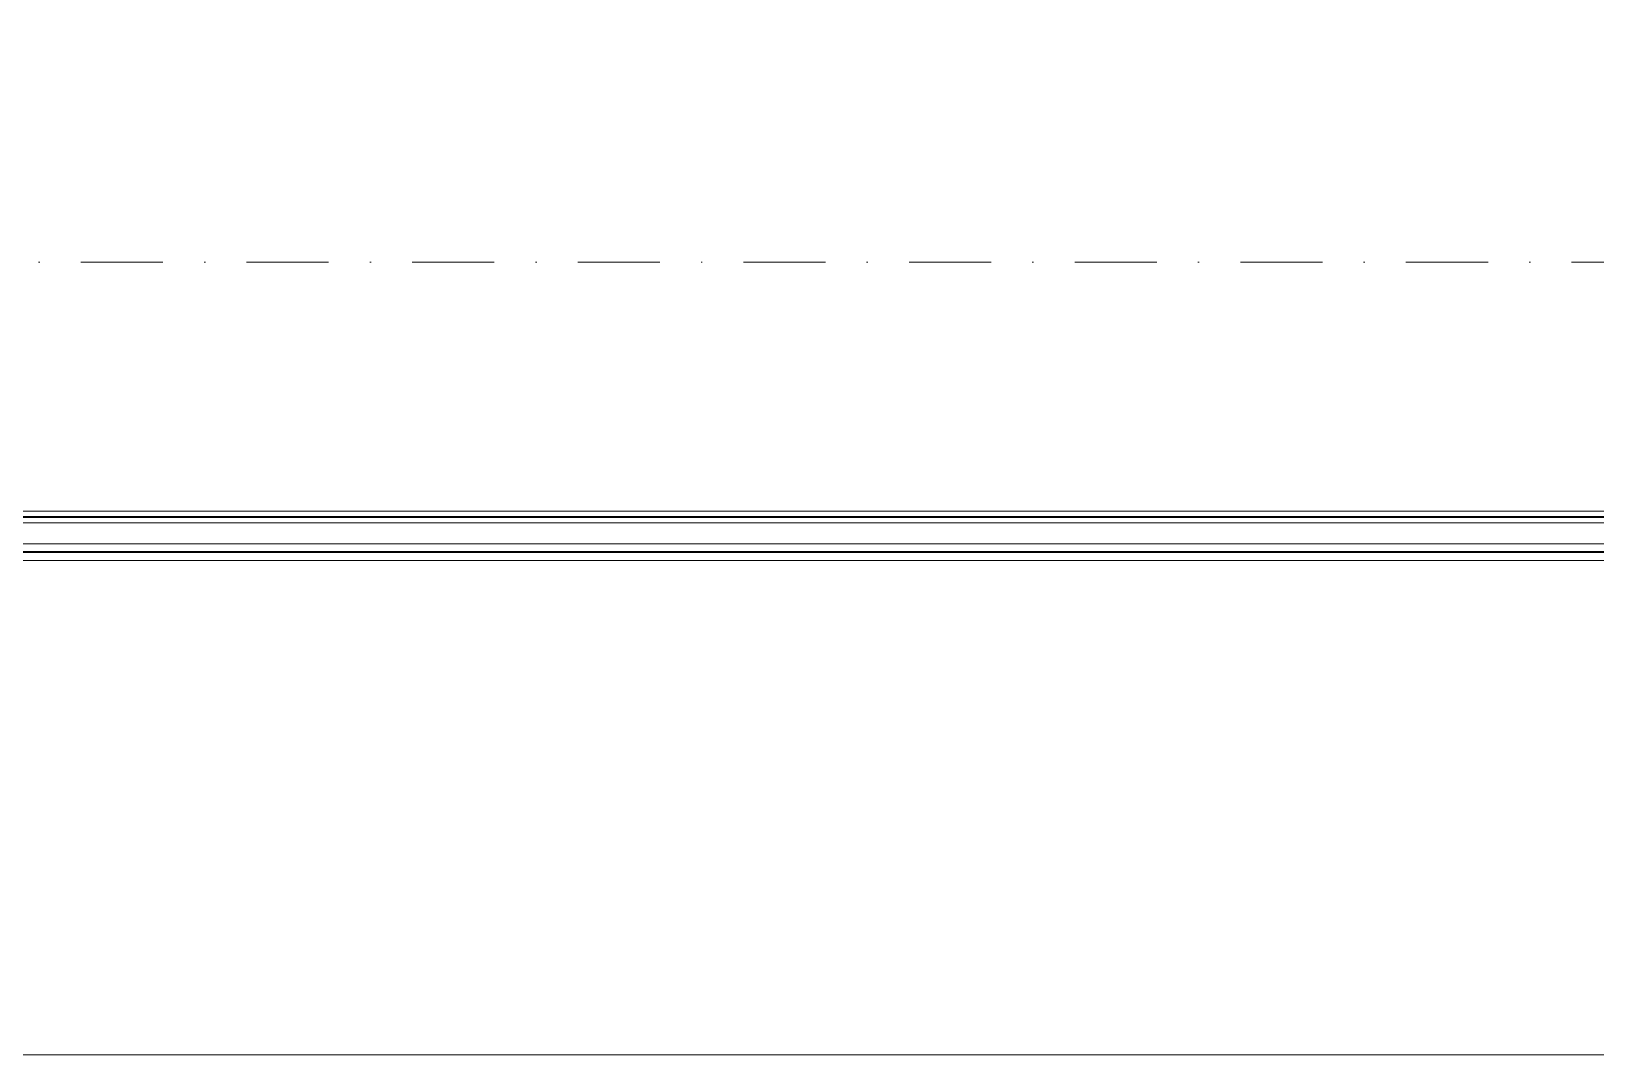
# Model space of a CAD drawing. Extents: x -1701 to 23780, y -363 to 7742.
# Drawn here: x 8625.5 to 8744.5, y 284.7 to 362.6 of the extents above; entities that cross this region are included whole.
import ezdxf

# ---------------------------------------------------------------- set-up
doc = ezdxf.new("R2010")
doc.units = 0
doc.header["$LTSCALE"] = 25
doc.header["$MEASUREMENT"] = 0
doc.linetypes.add('Audi$0$DASHDOT2', pattern=[0.5, 0.25, -0.125, 0, -0.125])
doc.layers.get('0').update_dxf_attribs({"color": 9, "lineweight": 9})
for name, color, linetype, lineweight in [('Audi$0$06D', 8, 'Continuous', 9), ('Audi$0$10', 8, 'Continuous', 9), ('Audi$0$15', 8, 'Continuous', 9), ('Audi$0$24', 8, 'Audi$0$DASHDOT2', 9)]:
    doc.layers.add(name, color=color, linetype=linetype, lineweight=lineweight)

# ---------------------------------------------------------------- blocks, each defined once
blk = doc.blocks.new('*U4857')
at = {"layer": 'Audi$0$15'}
for p, q in [((-1.47, -18.95), (-170.63, -18.95)), ((1.47, -18.95), (62.7, -18.95)), ((-1.47, -19.35), (-170.63, -19.35)), ((-1.47, -19.42), (-170.63, -19.42)), ((-1.47, -19.82), (-170.63, -19.82)), ((1.47, -19.35), (62.7, -19.35)), ((1.47, -19.42), (62.7, -19.42)), ((1.47, -19.82), (62.7, -19.82)), ((-1.47, -21.42), (-170.63, -21.42)), ((-1.47, -22.02), (-170.63, -22.02)), ((-1.47, -22.1), (-170.63, -22.1)), ((1.47, -21.42), (62.7, -21.42)), ((1.47, -22.02), (62.7, -22.02)), ((1.47, -22.1), (62.7, -22.1)), ((-1.47, -22.7), (-170.63, -22.7)), ((1.47, -22.7), (62.7, -22.7))]:
    blk.add_line(p, q, dxfattribs=at)
blk = doc.blocks.new('Audi')
at = {"layer": 'Audi$0$06D'}
blk.add_lwpolyline([(7067.2, 861.68), (7067.2, 284.7), (9765.58, 284.7)], dxfattribs=at)
at = {"layer": 'Audi$0$24'}
blk.add_lwpolyline([(6827.5, 345), (11027.5, 345)], dxfattribs=at)
at = {"layer": 'Audi$0$10'}
for p in [(8567.5, 345), (8800.83, 345)]:
    blk.add_blockref('*U4857', p, dxfattribs=at)

msp = doc.modelspace()

# ---------------------------------------------------------------- block references
at = {"color": 6}
msp.add_blockref('Audi', (0, 0), dxfattribs=at)

doc.saveas('drawing.dxf')
